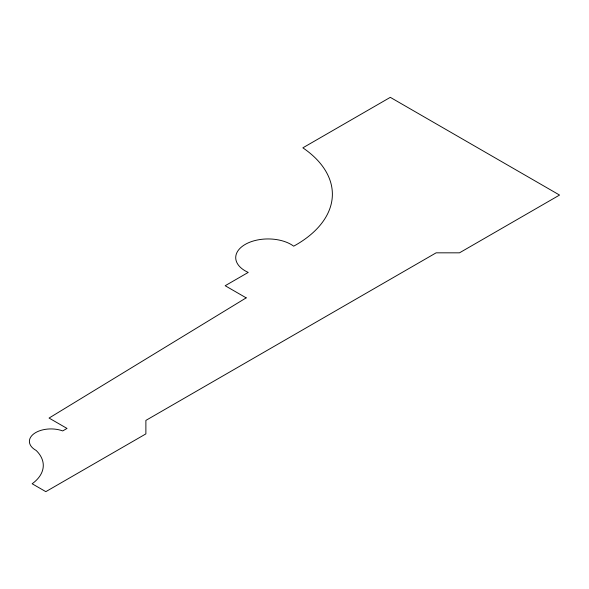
<?xml version="1.0" encoding="UTF-8"?>
<svg xmlns="http://www.w3.org/2000/svg" width="589" height="589" viewBox="0 0 589 589"><rect width="100%" height="100%" fill="white"/><g stroke="black" fill="none" stroke-linecap="round" stroke-linejoin="round"><path stroke-width="0.88" d="M246.187 297.857L49.064 418.065L67.021 428.431L62.706 430.92A21.587 12.465 0 0 0 34.022 433.673A21.587 12.465 0 0 0 36.113 450.423A50.764 29.31 0 0 1 32.145 483.76L45.824 491.653L145.881 433.887L145.881 420.406L436.14 252.828L459.486 252.828L559.55 195.062L390.301 97.347L302.856 147.832A124.043 71.615 0 0 1 293.683 246.173A32.388 18.701 0 0 0 245.201 244.42A32.388 18.701 0 0 0 248.234 272.412L225.175 285.724L246.187 297.857"/></g></svg>
